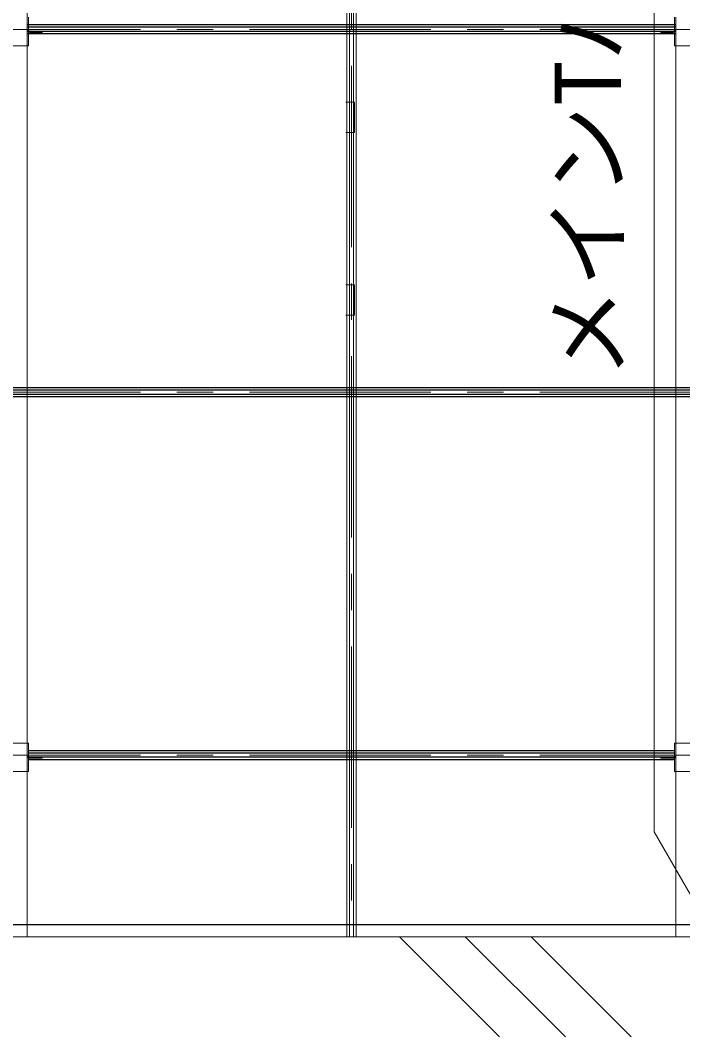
# Model space of a CAD drawing. Units: millimetres, scale not verified. Extents: x -11700 to 11700, y -342150 to 7650.
# Drawn here: x -3250 to -2155, y -5559 to -3878 of the extents above; entities that cross this region are included whole.
import ezdxf
from ezdxf.enums import TextEntityAlignment as Align

# ---------------------------------------------------------------- set-up
doc = ezdxf.new("R2010")
doc.units = ezdxf.units.MM
doc.header["$LTSCALE"] = 60
doc.linetypes.add('CHAIN1', pattern=[8, 5, -1, 1, -1])
doc.linetypes.add('DASHED1', pattern=[1.8, 1.2, -0.6])
for name, color, linetype, lineweight in [('9-0_中心線', 4, 'CHAIN1', 9), ('9-2_メイン・クロス', 3, 'Continuous', 18), ('9-3_メインクロス', 2, 'Continuous', 25), ('9-6_文字', 7, 'Continuous', 18), ('9-9_躯体他', 4, 'Continuous', 9), ('9-B_補強金具・金具・', 3, 'Continuous', 18)]:
    doc.layers.add(name, color=color, linetype=linetype, lineweight=lineweight)
doc.styles.add('ＭＳ ゴシック', font='')
doc.styles.get('ＭＳ ゴシック').set_extended_font_data('MS Gothic')

msp = doc.modelspace()

# ---------------------------------------------------------------- linework, layer by layer
at = {"layer": '9-0_中心線'}
for p, q in [((-2702.68, -2993.49), (-2702.68, -5393.49)), ((-1611.37, -3893.49), (-3895.18, -3893.49)), ((-1611.37, -4493.49), (-3895.18, -4493.49)), ((-1611.37, -5093.49), (-3895.18, -5093.49))]:
    msp.add_line(p, q, dxfattribs=at)
at = {"layer": '9-2_メイン・クロス'}
for p, q in [((-3238.68, -2993.49), (-3238.68, -3903.49)), ((-2710.18, -2993.49), (-2710.18, -5393.49)), ((-2706.18, -2993.49), (-2706.18, -5393.49)), ((-2699.18, -2993.49), (-2699.18, -5393.49)), ((-2695.18, -2993.49), (-2695.18, -5393.49)), ((-3238.68, -3920.49), (-3238.68, -5103.49)), ((-2166.68, -3920.49), (-2166.68, -5393.49)), ((-2697.68, -4013.99), (-2712.18, -4013.99)), ((-2697.68, -4063.99), (-2697.68, -4013.99)), ((-2697.68, -4063.99), (-2712.18, -4063.99)), ((-2697.68, -4365.99), (-2712.18, -4365.99)), ((-3238.68, -5120.49), (-3238.68, -5393.49))]:
    msp.add_line(p, q, dxfattribs=at)
msp.add_lwpolyline([(-2697.68, -4365.99), (-2697.68, -4315.99), (-2712.18, -4315.99)], dxfattribs=at)
at = {"layer": '9-3_メインクロス'}
for p, q in [((-2166.68, -3885.99), (-3238.68, -3885.99)), ((-2166.68, -3889.99), (-3238.68, -3889.99)), ((-2166.68, -3896.99), (-3238.68, -3896.99)), ((-2166.68, -3900.99), (-3238.68, -3900.99)), ((-1611.37, -4485.99), (-3895.18, -4485.99)), ((-1611.37, -4489.99), (-3895.18, -4489.99)), ((-1611.37, -4496.99), (-3895.18, -4496.99)), ((-1611.37, -4500.99), (-3895.18, -4500.99)), ((-2168.98, -5085.99), (-3236.38, -5085.99)), ((-2168.98, -5089.99), (-3236.38, -5089.99)), ((-2168.98, -5096.99), (-3236.38, -5096.99)), ((-2168.98, -5100.99), (-3236.38, -5100.99)), ((-7602.68, -5373.49), (-2038.68, -5373.49))]:
    msp.add_line(p, q, dxfattribs=at)
at = {"layer": '9-6_文字'}
for p in [(-2202.68, -3166.7), (-2102.68, -5393.49)]:
    msp.add_line(p, (-2202.68, -5220.28), dxfattribs=at)
at = {"layer": '9-9_躯体他'}
for p, q in [((-10052.68, -5393.49), (-1611.37, -5393.49)), ((-2623.29, -5393.49), (-2457.95, -5558.83)), ((-2514.57, -5393.49), (-2349.23, -5558.83)), ((-2405.86, -5393.49), (-2240.52, -5558.83))]:
    msp.add_line(p, q, dxfattribs=at)
at = {"layer": '9-B_補強金具・金具・'}
for p, q in [((-2168.98, -3920.49), (-2168.98, -3873.49)), ((-3234.38, -3896.19), (-3213.68, -3896.19)), ((-3213.68, -3896.19), (-3213.68, -3898.49)), ((-2191.68, -3896.19), (-2191.68, -3898.49)), ((-2170.98, -3896.19), (-2191.68, -3896.19)), ((-2166.68, -3893.49), (-2166.68, -3894.19)), ((-3234.38, -3898.49), (-3213.68, -3898.49)), ((-2170.98, -3898.49), (-2191.68, -3898.49)), ((-3368.98, -5073.49), (-3236.38, -5073.49)), ((-2168.98, -5073.49), (-2036.38, -5073.49)), ((-2168.98, -5120.49), (-2168.98, -5073.49)), ((-3234.38, -5096.19), (-3213.68, -5096.19)), ((-3234.38, -5098.49), (-3213.68, -5098.49)), ((-3213.68, -5096.19), (-3213.68, -5098.49)), ((-2191.68, -5096.19), (-2191.68, -5098.49)), ((-2170.98, -5096.19), (-2191.68, -5096.19)), ((-2170.98, -5098.49), (-2191.68, -5098.49))]:
    msp.add_line(p, q, dxfattribs=at)
at = {"layer": '9-B_補強金具・金具・', "linetype": 'DASHED1'}
for p, q in [((-2166.68, -3920.49), (-2166.68, -3873.49)), ((-3238.68, -3920.49), (-3238.68, -3883.49)), ((-3232.93, -3898.49), (-3232.93, -3896.19)), ((-3228.43, -3898.49), (-3228.43, -3896.19)), ((-3222.93, -3898.49), (-3222.93, -3896.19)), ((-3218.43, -3898.49), (-3218.43, -3896.19)), ((-2186.93, -3898.49), (-2186.93, -3896.19)), ((-2182.43, -3898.49), (-2182.43, -3896.19)), ((-2176.93, -3898.49), (-2176.93, -3896.19)), ((-2172.43, -3898.49), (-2172.43, -3896.19)), ((-2166.68, -5103.49), (-2166.68, -5073.49)), ((-3238.68, -5120.49), (-3238.68, -5083.49)), ((-3232.93, -5098.49), (-3232.93, -5096.19)), ((-3228.43, -5098.49), (-3228.43, -5096.19)), ((-3222.93, -5098.49), (-3222.93, -5096.19)), ((-3218.43, -5098.49), (-3218.43, -5096.19)), ((-2186.93, -5098.49), (-2186.93, -5096.19)), ((-2182.43, -5098.49), (-2182.43, -5096.19)), ((-2176.93, -5098.49), (-2176.93, -5096.19)), ((-2172.43, -5098.49), (-2172.43, -5096.19))]:
    msp.add_line(p, q, dxfattribs=at)
at = {"layer": '9-B_補強金具・金具・'}
for points in [[(-3368.98, -3920.49), (-3236.38, -3920.49), (-3236.38, -3873.49)], [(-2168.98, -3920.49), (-2036.38, -3920.49), (-2036.38, -3873.49)], [(-3368.98, -5120.49), (-3236.38, -5120.49), (-3236.38, -5073.49)], [(-2168.98, -5120.49), (-2036.38, -5120.49), (-2036.38, -5073.49)]]:
    msp.add_lwpolyline(points, dxfattribs=at)
for centre, radius, start, end in [((-3234.38, -3894.19), 4.3, 180, 270), ((-3234.38, -3894.19), 2, 180, 270), ((-2170.98, -3894.19), 2, 270, 0), ((-2170.98, -3894.19), 4.3, 270, 0), ((-3234.38, -5094.19), 4.3, 180, 270), ((-3234.38, -5094.19), 2, 180, 270), ((-2170.98, -5094.19), 2, 270, 0), ((-2170.98, -5094.19), 4.3, 270, 0)]:
    msp.add_arc(centre, radius, start, end, dxfattribs=at)

# ---------------------------------------------------------------- texts
at = {"layer": '9-6_文字', "style": 'ＭＳ ゴシック'}
msp.add_text('メインTバー', height=110, rotation=90, dxfattribs=at).set_placement((-2224.17, -4469.96), align=Align.BOTTOM_LEFT)

doc.saveas('drawing.dxf')
